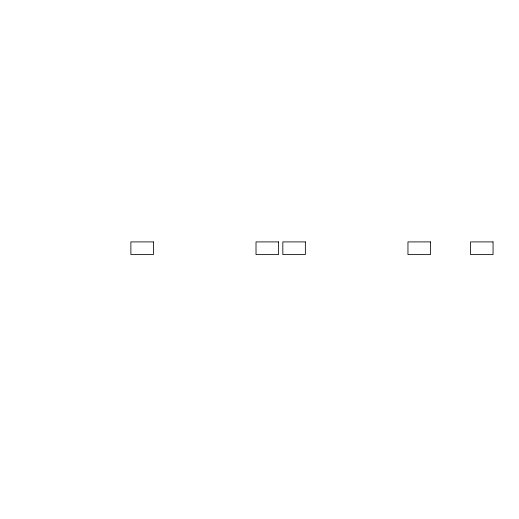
<?xml version="1.0" encoding="UTF-8"?>
<svg xmlns="http://www.w3.org/2000/svg" width="519" height="519" viewBox="0 0 519 519"><rect width="100%" height="100%" fill="white"/><g stroke="black" fill="none" stroke-linecap="round" stroke-linejoin="round"><path stroke-width="0.78" d="M153.403 241.906L130.885 241.906L130.885 254.576L153.403 254.576L153.403 241.906M278.534 241.906L256.016 241.906L256.016 254.576L278.534 254.576L278.534 241.906M305.354 241.906L282.829 241.906L282.829 254.576L305.354 254.576L305.354 241.906M430.485 241.906L407.96 241.906L407.96 254.576L430.485 254.576L430.485 241.906M493.05 241.906L470.532 241.906L470.532 254.576L493.05 254.576L493.05 241.906"/></g></svg>
